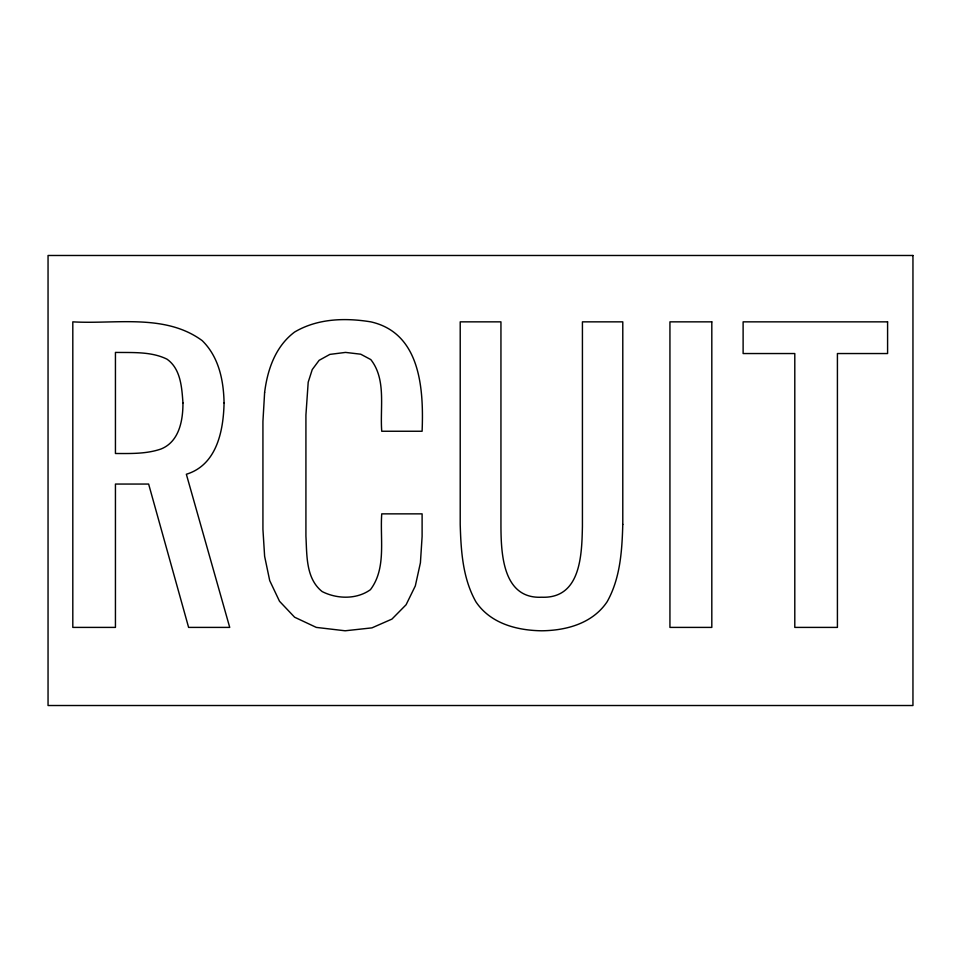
<?xml version="1.0" encoding="UTF-8"?>
<svg xmlns="http://www.w3.org/2000/svg" width="961" height="961" viewBox="0 0 961 961"><rect width="100%" height="100%" fill="white"/><g stroke="black" fill="none" stroke-linecap="round" stroke-linejoin="round"><path stroke-width="1.44" d="M622.788 524.418C622.019 550.821 620.35 578.198 607.136 601.742C592.613 623.413 566.485 630.524 541.68 630.788C516.826 630.44 490.434 623.545 475.863 601.742C462.649 578.198 460.98 550.821 460.211 524.418L460.211 321.851L500.945 321.851L500.945 526.304C501.101 554.101 502.927 599.063 541.68 597.225C580.973 598.787 581.813 554.533 582.426 526.304L582.426 321.851L622.788 321.851L622.788 524.418M264.623 392.484L262.93 421.435L262.93 529.319L264.623 556.299L269.717 580.624L279.519 601.274L294.607 617.214L316.301 627.401L345.155 630.788L371.943 627.869L391.932 619.1L406.083 604.769L415.32 585.91L420.413 562.798L422.107 536.49L422.107 513.859L381.745 513.859C379.871 538.953 386.646 568.239 370.429 589.682C356.579 599.628 336.999 599.099 322.151 591.568C305.682 578.462 306.979 555.086 305.922 536.118L305.922 415.032L308.193 382.214L312.241 369.577L319.124 360.327L329.875 354.393L345.54 352.411L360.723 354.201L370.802 359.582C386.526 379.559 379.859 407.584 381.745 431.249L422.107 431.249C423.753 389.601 420.81 333.095 370.802 321.851C345.095 317.659 317.562 318.451 294.607 332.038C275.483 346.344 267.458 369.589 264.623 392.484M182.95 402.959C183.022 420.377 179.239 441.64 161.076 448.979C146.408 454.06 130.744 453.532 115.44 453.508L115.44 352.411C132.642 352.723 151.249 351.354 167.046 359.198C180.824 368.976 181.821 387.583 182.95 402.959M224.069 402.959C223.445 430.72 216.874 464.932 186.35 474.253L229.727 627.401L188.608 627.401L148.631 484.056L115.44 484.056L115.44 627.401L72.808 627.401L72.808 321.851C115.608 324.374 164.98 313.298 202.194 340.626C218.868 356.939 223.637 380.46 224.069 402.959M912.95 255.482L48.05 255.482L48.05 705.518L912.95 705.518L912.95 255.482M711.813 321.851L669.937 321.851L669.937 627.401L711.813 627.401L711.813 321.851M887.592 321.851L743.117 321.851L743.117 353.54L794.795 353.54L794.795 627.401L837.415 627.401L837.415 353.54L887.592 353.54L887.592 321.851"/></g></svg>
